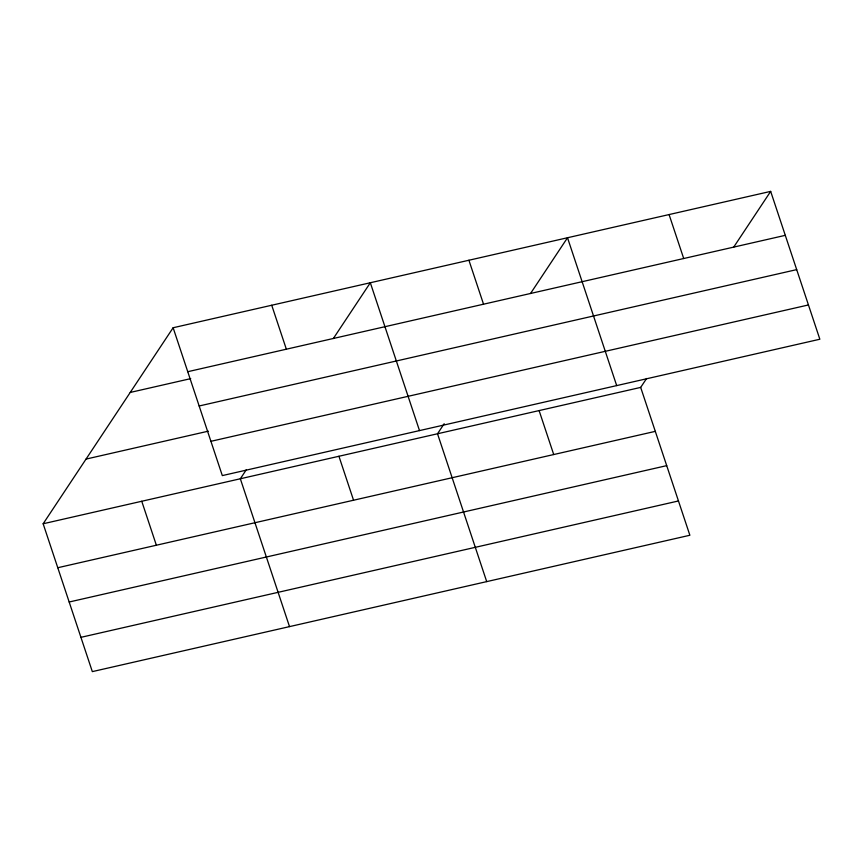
<?xml version="1.0" encoding="UTF-8"?>
<svg xmlns="http://www.w3.org/2000/svg" width="863" height="863" viewBox="0 0 863 863"><rect width="100%" height="100%" fill="white"/><g stroke="black" fill="none" stroke-linecap="round" stroke-linejoin="round"><path stroke-width="1.29" d="M646.603 378.479L640.68 387.401L689.871 535.254L92.33 671.619L43.15 523.765L173.129 327.746L770.67 191.381L819.85 339.235L222.32 475.599L173.129 327.746M246.257 469.839L240.335 478.771L289.515 626.614M333.345 338.512L370.324 282.751L419.504 430.605M444.175 423.722L437.519 433.765L486.71 581.619M530.529 293.506L567.509 237.746L616.689 385.599M733.69 247.142L770.67 191.381M187.756 371.705L785.287 235.34M130.237 392.438L190.712 378.63M199.159 405.988L796.689 269.623M86.041 459.084L208.296 431.176M210.917 441.317L808.448 304.952M43.15 523.765L640.68 387.401M57.778 567.725L655.308 431.36M69.18 602.007L666.711 465.642M80.928 637.336L678.458 500.961M669.084 214.563L683.712 258.522M539.105 410.583L553.722 454.542M468.911 260.248L483.539 304.208M338.932 456.268L353.55 500.227M271.726 305.254L286.354 349.202M141.748 501.263L156.365 545.222"/></g></svg>
